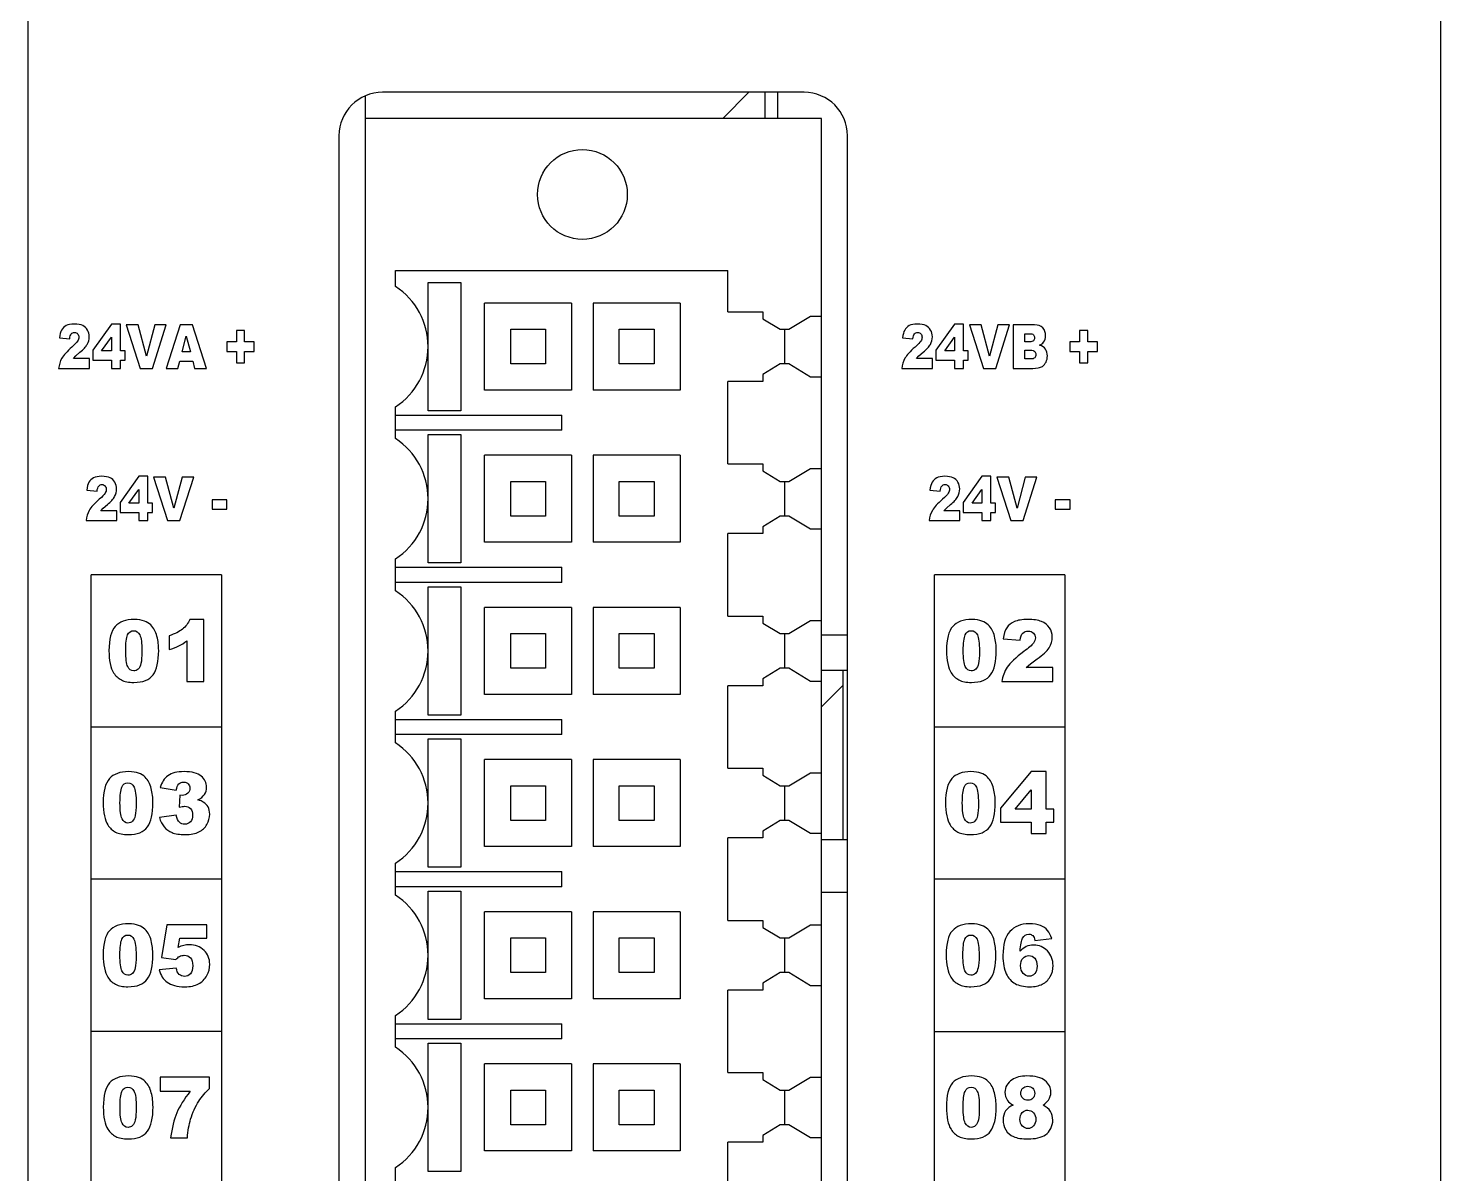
# Model space of a CAD drawing. Header units: millimetres. Extents: x 40 to 416, y -270 to 20.
# Drawn here: x 168.75 to 201.25, y -208.53 to -182.18 of the extents above; entities that cross this region are included whole.
import ezdxf

# ---------------------------------------------------------------- set-up
doc = ezdxf.new("R2010")
doc.units = ezdxf.units.MM
doc.layers.add('02___PRT_ALL_AXES', color=7, linetype='Continuous')
doc.layers.add('03___PRT_ALL_CURVES', color=7, linetype='Continuous')

# ---------------------------------------------------------------- blocks, each defined once
blk = doc.blocks.new('MOD_DIO732')
at = {"color": 7, "linetype": 'Continuous'}
for p, q in [((-0.25, 6), (-0.25, 124)), ((32.25, 6), (32.25, 124)), ((7.5, 86.255), (7.5, 15.245)), ((16.7, 86.35), (16.7, 85.75)), ((17, 85.75), (17, 86.35)), ((18, 85.75), (7.5, 85.75)), ((18, 15.75), (18, 85.75)), ((8.2, 81.883), (8.2, 82.25)), ((8.2, 82.25), (15.85, 82.25)), ((15.85, 81.3), (15.85, 82.25)), ((8.95, 80.504), (8.95, 81.975)), ((8.95, 81.975), (9.702, 81.975)), ((9.702, 81.975), (9.702, 79.025)), ((10.25, 79.5), (10.25, 81.5)), ((12.25, 81.5), (10.25, 81.5)), ((12.25, 81.5), (12.25, 79.5)), ((12.75, 81.5), (12.75, 79.5)), ((14.75, 81.5), (12.75, 81.5)), ((14.75, 81.5), (14.75, 79.5)), ((15.85, 81.3), (16.65, 81.3)), ((16.65, 81.3), (16.65, 81.142)), ((16.65, 81.142), (17.053, 80.9)), ((17.25, 80.9), (17.75, 81.2)), ((17.75, 81.2), (18, 81.2)), ((10.85, 80.1), (10.85, 80.9)), ((10.85, 80.9), (11.65, 80.9)), ((11.65, 80.9), (11.65, 80.1)), ((13.35, 80.1), (13.35, 80.9)), ((13.35, 80.9), (14.15, 80.9)), ((14.15, 80.9), (14.15, 80.1)), ((17.053, 80.9), (17.25, 80.9)), ((17.15, 80.9), (17.15, 80.1)), ((8.95, 79.025), (8.95, 80.496)), ((11.65, 80.1), (10.85, 80.1)), ((14.15, 80.1), (13.35, 80.1)), ((17.053, 80.1), (16.65, 79.858)), ((17.25, 80.1), (17.053, 80.1)), ((17.75, 79.8), (17.25, 80.1)), ((15.85, 77.8), (15.85, 79.7)), ((16.65, 79.7), (15.85, 79.7)), ((16.65, 79.858), (16.65, 79.7)), ((18, 79.8), (17.75, 79.8)), ((12.25, 79.5), (10.25, 79.5)), ((14.75, 79.5), (12.75, 79.5)), ((8.2, 78.383), (8.2, 79.117)), ((9.702, 79.025), (8.95, 79.025)), ((8.2, 78.925), (12.025, 78.925)), ((12.025, 78.575), (12.025, 78.925)), ((12.025, 78.575), (8.2, 78.575)), ((8.95, 77.004), (8.95, 78.475)), ((8.95, 78.475), (9.702, 78.475)), ((9.702, 78.475), (9.702, 75.525)), ((10.25, 76), (10.25, 78)), ((12.25, 78), (10.25, 78)), ((12.25, 78), (12.25, 76)), ((12.75, 78), (12.75, 76)), ((14.75, 78), (12.75, 78)), ((14.75, 78), (14.75, 76)), ((15.85, 77.8), (16.65, 77.8)), ((16.65, 77.8), (16.65, 77.642)), ((17.25, 77.4), (17.75, 77.7)), ((17.75, 77.7), (18, 77.7)), ((10.85, 76.6), (10.85, 77.4)), ((10.85, 77.4), (11.65, 77.4)), ((11.65, 77.4), (11.65, 76.6)), ((13.35, 76.6), (13.35, 77.4)), ((13.35, 77.4), (14.15, 77.4)), ((14.15, 77.4), (14.15, 76.6)), ((16.65, 77.642), (17.053, 77.4)), ((17.053, 77.4), (17.25, 77.4)), ((17.15, 77.4), (17.15, 76.6)), ((8.95, 75.525), (8.95, 76.996)), ((11.65, 76.6), (10.85, 76.6)), ((14.15, 76.6), (13.35, 76.6)), ((17.053, 76.6), (16.65, 76.358)), ((17.25, 76.6), (17.053, 76.6)), ((17.75, 76.3), (17.25, 76.6)), ((15.85, 74.3), (15.85, 76.2)), ((16.65, 76.2), (15.85, 76.2)), ((16.65, 76.358), (16.65, 76.2)), ((18, 76.3), (17.75, 76.3)), ((12.25, 76), (10.25, 76)), ((14.75, 76), (12.75, 76)), ((8.2, 74.883), (8.2, 75.617)), ((8.2, 75.425), (12.025, 75.425)), ((9.702, 75.525), (8.95, 75.525)), ((12.025, 75.075), (12.025, 75.425)), ((12.025, 75.075), (8.2, 75.075)), ((8.95, 73.504), (8.95, 74.975)), ((8.95, 74.975), (9.702, 74.975)), ((9.702, 74.975), (9.702, 72.025)), ((10.25, 72.5), (10.25, 74.5)), ((12.25, 74.5), (10.25, 74.5)), ((12.25, 74.5), (12.25, 72.5)), ((12.75, 74.5), (12.75, 72.5)), ((14.75, 74.5), (12.75, 74.5)), ((14.75, 74.5), (14.75, 72.5)), ((15.85, 74.3), (16.65, 74.3)), ((16.65, 74.3), (16.65, 74.142)), ((16.65, 74.142), (17.053, 73.9)), ((17.25, 73.9), (17.75, 74.2)), ((17.75, 74.2), (18, 74.2)), ((10.85, 73.1), (10.85, 73.9)), ((10.85, 73.9), (11.65, 73.9)), ((11.65, 73.9), (11.65, 73.1)), ((13.35, 73.1), (13.35, 73.9)), ((13.35, 73.9), (14.15, 73.9)), ((14.15, 73.9), (14.15, 73.1)), ((17.053, 73.9), (17.25, 73.9)), ((17.15, 73.9), (17.15, 73.1)), ((18.6, 73.86), (18, 73.86)), ((8.95, 72.025), (8.95, 73.496)), ((11.65, 73.1), (10.85, 73.1)), ((14.15, 73.1), (13.35, 73.1)), ((17.053, 73.1), (16.65, 72.858)), ((16.65, 72.858), (16.65, 72.7)), ((17.25, 73.1), (17.053, 73.1)), ((17.75, 72.8), (17.25, 73.1)), ((18, 73.06), (18.6, 73.06)), ((18.5, 69.16), (18.5, 73.06)), ((12.25, 72.5), (10.25, 72.5)), ((14.75, 72.5), (12.75, 72.5)), ((15.85, 70.8), (15.85, 72.7)), ((16.65, 72.7), (15.85, 72.7)), ((18, 72.8), (17.75, 72.8)), ((8.2, 71.383), (8.2, 72.117)), ((8.2, 71.925), (12.025, 71.925)), ((9.702, 72.025), (8.95, 72.025)), ((12.025, 71.575), (12.025, 71.925)), ((12.025, 71.575), (8.2, 71.575)), ((8.95, 70.004), (8.95, 71.475)), ((8.95, 71.475), (9.702, 71.475)), ((9.702, 71.475), (9.702, 68.525)), ((10.25, 69), (10.25, 71)), ((12.25, 71), (10.25, 71)), ((12.25, 71), (12.25, 69)), ((12.75, 71), (12.75, 69)), ((14.75, 71), (12.75, 71)), ((14.75, 71), (14.75, 69)), ((15.85, 70.8), (16.65, 70.8)), ((16.65, 70.8), (16.65, 70.642)), ((16.65, 70.642), (17.053, 70.4)), ((17.25, 70.4), (17.75, 70.7)), ((17.75, 70.7), (18, 70.7)), ((10.85, 69.6), (10.85, 70.4)), ((10.85, 70.4), (11.65, 70.4)), ((11.65, 70.4), (11.65, 69.6)), ((13.35, 69.6), (13.35, 70.4)), ((13.35, 70.4), (14.15, 70.4)), ((14.15, 70.4), (14.15, 69.6)), ((17.053, 70.4), (17.25, 70.4)), ((17.15, 70.4), (17.15, 69.6)), ((8.95, 68.525), (8.95, 69.996)), ((11.65, 69.6), (10.85, 69.6)), ((14.15, 69.6), (13.35, 69.6)), ((17.053, 69.6), (16.65, 69.358)), ((17.25, 69.6), (17.053, 69.6)), ((17.75, 69.3), (17.25, 69.6)), ((16.65, 69.358), (16.65, 69.2)), ((18, 69.3), (17.75, 69.3)), ((12.25, 69), (10.25, 69)), ((14.75, 69), (12.75, 69)), ((15.85, 67.3), (15.85, 69.2)), ((16.65, 69.2), (15.85, 69.2)), ((18, 69.16), (18.6, 69.16)), ((8.2, 67.883), (8.2, 68.617)), ((8.2, 68.425), (12.025, 68.425)), ((9.702, 68.525), (8.95, 68.525)), ((12.025, 68.075), (12.025, 68.425)), ((12.025, 68.075), (8.2, 68.075)), ((8.95, 66.504), (8.95, 67.975)), ((8.95, 67.975), (9.702, 67.975)), ((9.702, 67.975), (9.702, 65.025)), ((18, 67.95), (18.6, 67.95)), ((10.25, 65.5), (10.25, 67.5)), ((12.25, 67.5), (10.25, 67.5)), ((12.25, 67.5), (12.25, 65.5)), ((12.75, 67.5), (12.75, 65.5)), ((14.75, 67.5), (12.75, 67.5)), ((14.75, 67.5), (14.75, 65.5)), ((15.85, 67.3), (16.65, 67.3)), ((16.65, 67.3), (16.65, 67.142)), ((16.65, 67.142), (17.053, 66.9)), ((17.25, 66.9), (17.75, 67.2)), ((17.75, 67.2), (18, 67.2)), ((10.85, 66.1), (10.85, 66.9)), ((10.85, 66.9), (11.65, 66.9)), ((11.65, 66.9), (11.65, 66.1)), ((13.35, 66.1), (13.35, 66.9)), ((13.35, 66.9), (14.15, 66.9)), ((14.15, 66.9), (14.15, 66.1)), ((17.053, 66.9), (17.25, 66.9)), ((17.15, 66.9), (17.15, 66.1)), ((8.95, 65.025), (8.95, 66.496)), ((11.65, 66.1), (10.85, 66.1)), ((14.15, 66.1), (13.35, 66.1)), ((17.053, 66.1), (16.65, 65.858)), ((17.25, 66.1), (17.053, 66.1)), ((17.75, 65.8), (17.25, 66.1)), ((15.85, 63.8), (15.85, 65.7)), ((16.65, 65.7), (15.85, 65.7)), ((16.65, 65.858), (16.65, 65.7)), ((18, 65.8), (17.75, 65.8)), ((12.25, 65.5), (10.25, 65.5)), ((14.75, 65.5), (12.75, 65.5)), ((8.2, 64.383), (8.2, 65.117)), ((9.702, 65.025), (8.95, 65.025)), ((8.2, 64.925), (12.025, 64.925)), ((12.025, 64.575), (12.025, 64.925)), ((12.025, 64.575), (8.2, 64.575)), ((8.95, 63.004), (8.95, 64.475)), ((8.95, 64.475), (9.702, 64.475)), ((9.702, 64.475), (9.702, 61.525)), ((10.25, 62), (10.25, 64)), ((12.25, 64), (10.25, 64)), ((12.25, 64), (12.25, 62)), ((12.75, 64), (12.75, 62)), ((14.75, 64), (12.75, 64)), ((14.75, 64), (14.75, 62)), ((15.85, 63.8), (16.65, 63.8)), ((16.65, 63.8), (16.65, 63.642)), ((17.25, 63.4), (17.75, 63.7)), ((17.75, 63.7), (18, 63.7)), ((10.85, 62.6), (10.85, 63.4)), ((10.85, 63.4), (11.65, 63.4)), ((11.65, 63.4), (11.65, 62.6)), ((13.35, 62.6), (13.35, 63.4)), ((13.35, 63.4), (14.15, 63.4)), ((14.15, 63.4), (14.15, 62.6)), ((16.65, 63.642), (17.053, 63.4)), ((17.053, 63.4), (17.25, 63.4)), ((17.15, 63.4), (17.15, 62.6)), ((8.95, 61.525), (8.95, 62.996)), ((11.65, 62.6), (10.85, 62.6)), ((14.15, 62.6), (13.35, 62.6)), ((17.053, 62.6), (16.65, 62.358)), ((17.25, 62.6), (17.053, 62.6)), ((17.75, 62.3), (17.25, 62.6)), ((15.85, 60.3), (15.85, 62.2)), ((16.65, 62.2), (15.85, 62.2)), ((16.65, 62.358), (16.65, 62.2)), ((18, 62.3), (17.75, 62.3)), ((12.25, 62), (10.25, 62)), ((14.75, 62), (12.75, 62)), ((8.2, 60.883), (8.2, 61.617)), ((9.702, 61.525), (8.95, 61.525))]:
    blk.add_line(p, q, dxfattribs=at)
at = {"color": 2, "linetype": 'Continuous'}
for p, q in [((15.729, 85.75), (16.329, 86.35)), ((18, 72.216), (18.5, 72.716))]:
    blk.add_line(p, q, dxfattribs=at)
at = {"color": 7, "linetype": 'Continuous'}
blk.add_circle((12.5, 84), 1.033, dxfattribs=at)
for centre in [(7.3, 80.5), (7.3, 77), (7.3, 73.5), (7.3, 70), (7.3, 66.5), (7.3, 63)]:
    blk.add_arc(centre, 1.65, 303.0557, 56.9443, dxfattribs=at)
at = {"layer": '02___PRT_ALL_AXES', "color": 7, "linetype": 'Continuous'}
for p, q in [((17.6, 86.35), (7.9, 86.35)), ((6.9, 85.35), (6.9, 16.15)), ((18.6, 16.15), (18.6, 85.35))]:
    blk.add_line(p, q, dxfattribs=at)
for centre, start, end in [((7.9, 85.35), 90, 180), ((17.6, 85.35), 0, 90)]:
    blk.add_arc(centre, 1, start, end, dxfattribs=at)
at = {"layer": '03___PRT_ALL_CURVES', "color": 4, "linetype": 'Continuous'}
for p, q in [((1.664, 81.017), (1.234, 80.415)), ((1.87, 81.017), (1.664, 81.017)), ((1.87, 80.402), (1.87, 81.017)), ((2.005, 81), (2.326, 80)), ((2.279, 81), (2.005, 81)), ((2.471, 80.28), (2.279, 81)), ((2.66, 81), (2.471, 80.28)), ((2.61, 80), (2.926, 81)), ((2.926, 81), (2.66, 81)), ((3.246, 81), (2.927, 80)), ((3.533, 81), (3.246, 81)), ((3.852, 80), (3.533, 81)), ((21.064, 81.017), (20.634, 80.415)), ((21.27, 81.017), (21.064, 81.017)), ((21.27, 80.402), (21.27, 81.017)), ((21.405, 81), (21.726, 80)), ((21.679, 81), (21.405, 81)), ((21.871, 80.28), (21.679, 81)), ((22.06, 81), (21.871, 80.28)), ((22.01, 80), (22.326, 81)), ((22.326, 81), (22.06, 81)), ((22.413, 81), (22.413, 80)), ((22.904, 81), (22.413, 81)), ((0.466, 80.698), (0.703, 80.675)), ((1.436, 80.402), (1.664, 80.717)), ((1.664, 80.717), (1.664, 80.402)), ((3.293, 80.381), (3.386, 80.741)), ((3.386, 80.741), (3.48, 80.381)), ((4.319, 80.609), (4.319, 80.389)), ((4.541, 80.609), (4.319, 80.609)), ((4.541, 80.872), (4.541, 80.609)), ((4.728, 80.872), (4.541, 80.872)), ((4.728, 80.609), (4.728, 80.872)), ((4.951, 80.609), (4.728, 80.609)), ((4.951, 80.389), (4.951, 80.609)), ((19.866, 80.698), (20.103, 80.675)), ((20.836, 80.402), (21.064, 80.717)), ((21.064, 80.717), (21.064, 80.402)), ((22.678, 80.608), (22.678, 80.797)), ((22.678, 80.797), (22.794, 80.797)), ((22.792, 80.608), (22.678, 80.608)), ((23.719, 80.609), (23.719, 80.389)), ((23.941, 80.609), (23.719, 80.609)), ((23.941, 80.872), (23.941, 80.609)), ((24.128, 80.872), (23.941, 80.872)), ((24.128, 80.609), (24.128, 80.872)), ((24.351, 80.609), (24.128, 80.609)), ((24.351, 80.389), (24.351, 80.609)), ((0.789, 80.226), (0.845, 80.287)), ((0.845, 80.287), (0.94, 80.369)), ((1.234, 80.415), (1.234, 80.187)), ((1.664, 80.402), (1.436, 80.402)), ((1.977, 80.402), (1.87, 80.402)), ((1.977, 80.187), (1.977, 80.402)), ((3.48, 80.381), (3.293, 80.381)), ((4.319, 80.389), (4.541, 80.389)), ((4.541, 80.389), (4.541, 80.128)), ((4.728, 80.128), (4.728, 80.389)), ((4.728, 80.389), (4.951, 80.389)), ((20.189, 80.226), (20.245, 80.287)), ((20.245, 80.287), (20.34, 80.369)), ((20.634, 80.415), (20.634, 80.187)), ((21.064, 80.402), (20.836, 80.402)), ((21.377, 80.402), (21.27, 80.402)), ((21.377, 80.187), (21.377, 80.402)), ((22.678, 80.215), (22.678, 80.417)), ((22.678, 80.417), (22.811, 80.417)), ((23.719, 80.389), (23.941, 80.389)), ((23.941, 80.389), (23.941, 80.128)), ((24.128, 80.128), (24.128, 80.389)), ((24.128, 80.389), (24.351, 80.389)), ((0.449, 80), (1.157, 80)), ((1.157, 80.226), (0.789, 80.226)), ((1.157, 80), (1.157, 80.226)), ((1.234, 80.187), (1.664, 80.187)), ((1.664, 80.187), (1.664, 80)), ((1.664, 80), (1.87, 80)), ((1.87, 80), (1.87, 80.187)), ((1.87, 80.187), (1.977, 80.187)), ((2.326, 80), (2.61, 80)), ((2.927, 80), (3.195, 80)), ((3.195, 80), (3.236, 80.165)), ((3.236, 80.165), (3.535, 80.165)), ((3.535, 80.165), (3.577, 80)), ((3.577, 80), (3.852, 80)), ((4.541, 80.128), (4.728, 80.128)), ((19.849, 80), (20.557, 80)), ((20.557, 80.226), (20.189, 80.226)), ((20.557, 80), (20.557, 80.226)), ((20.634, 80.187), (21.064, 80.187)), ((21.064, 80.187), (21.064, 80)), ((21.064, 80), (21.27, 80)), ((21.27, 80), (21.27, 80.187)), ((21.27, 80.187), (21.377, 80.187)), ((21.726, 80), (22.01, 80)), ((22.413, 80), (22.866, 80)), ((22.812, 80.215), (22.678, 80.215)), ((22.866, 80), (22.984, 80.013)), ((23.941, 80.128), (24.128, 80.128)), ((2.294, 77.517), (1.864, 76.915)), ((2.5, 77.517), (2.294, 77.517)), ((2.5, 76.902), (2.5, 77.517)), ((2.635, 77.5), (2.956, 76.5)), ((2.91, 77.5), (2.635, 77.5)), ((3.101, 76.78), (2.91, 77.5)), ((3.29, 77.5), (3.101, 76.78)), ((3.241, 76.5), (3.557, 77.5)), ((3.557, 77.5), (3.29, 77.5)), ((21.694, 77.517), (21.264, 76.915)), ((21.9, 77.517), (21.694, 77.517)), ((21.9, 76.902), (21.9, 77.517)), ((22.035, 77.5), (22.356, 76.5)), ((22.31, 77.5), (22.035, 77.5)), ((22.501, 76.78), (22.31, 77.5)), ((22.69, 77.5), (22.501, 76.78)), ((22.641, 76.5), (22.957, 77.5)), ((22.957, 77.5), (22.69, 77.5)), ((1.097, 77.198), (1.333, 77.175)), ((2.067, 76.902), (2.294, 77.217)), ((2.294, 77.217), (2.294, 76.902)), ((20.497, 77.198), (20.733, 77.175)), ((21.467, 76.902), (21.694, 77.217)), ((21.694, 77.217), (21.694, 76.902)), ((1.419, 76.726), (1.475, 76.787)), ((1.788, 76.726), (1.419, 76.726)), ((1.475, 76.787), (1.571, 76.869)), ((1.788, 76.5), (1.788, 76.726)), ((1.864, 76.915), (1.864, 76.687)), ((2.294, 76.902), (2.067, 76.902)), ((2.607, 76.902), (2.5, 76.902)), ((2.607, 76.687), (2.607, 76.902)), ((3.978, 76.972), (3.978, 76.757)), ((4.321, 76.972), (3.978, 76.972)), ((3.978, 76.757), (4.321, 76.757)), ((4.321, 76.757), (4.321, 76.972)), ((20.819, 76.726), (20.875, 76.787)), ((21.188, 76.726), (20.819, 76.726)), ((20.875, 76.787), (20.971, 76.869)), ((21.188, 76.5), (21.188, 76.726)), ((21.264, 76.915), (21.264, 76.687)), ((21.694, 76.902), (21.467, 76.902)), ((22.007, 76.902), (21.9, 76.902)), ((22.007, 76.687), (22.007, 76.902)), ((23.378, 76.972), (23.378, 76.757)), ((23.721, 76.972), (23.378, 76.972)), ((23.378, 76.757), (23.721, 76.757)), ((23.721, 76.757), (23.721, 76.972)), ((1.079, 76.5), (1.788, 76.5)), ((1.864, 76.687), (2.294, 76.687)), ((2.294, 76.687), (2.294, 76.5)), ((2.294, 76.5), (2.5, 76.5)), ((2.5, 76.5), (2.5, 76.687)), ((2.5, 76.687), (2.607, 76.687)), ((2.956, 76.5), (3.241, 76.5)), ((20.479, 76.5), (21.188, 76.5)), ((21.264, 76.687), (21.694, 76.687)), ((21.694, 76.687), (21.694, 76.5)), ((21.694, 76.5), (21.9, 76.5)), ((21.9, 76.5), (21.9, 76.687)), ((21.9, 76.687), (22.007, 76.687)), ((22.356, 76.5), (22.641, 76.5)), ((1.2, 19.25), (1.2, 75.25)), ((4.2, 75.25), (1.2, 75.25)), ((4.2, 75.25), (4.2, 19.25)), ((20.6, 19.25), (20.6, 75.25)), ((23.6, 75.25), (20.6, 75.25)), ((23.6, 75.25), (23.6, 19.25)), ((3.793, 74.224), (3.471, 74.224)), ((3.793, 72.8), (3.793, 74.224)), ((2.991, 73.849), (2.991, 73.53)), ((22.183, 73.777), (22.573, 73.745)), ((3.4, 73.733), (3.4, 72.8)), ((22.714, 73.117), (22.807, 73.202)), ((22.807, 73.202), (22.964, 73.316)), ((23.321, 73.117), (22.714, 73.117)), ((23.321, 72.8), (23.321, 73.117)), ((3.4, 72.8), (3.793, 72.8)), ((22.154, 72.8), (23.321, 72.8)), ((4.2, 71.75), (1.2, 71.75)), ((23.6, 71.75), (20.6, 71.75)), ((22.829, 70.724), (22.121, 69.882)), ((23.168, 70.724), (22.829, 70.724)), ((23.168, 69.863), (23.168, 70.724)), ((2.789, 70.361), (3.157, 70.295)), ((22.454, 69.863), (22.829, 70.304)), ((22.829, 70.304), (22.829, 69.863)), ((3.241, 70.182), (3.221, 69.905)), ((3.292, 70.178), (3.241, 70.182)), ((22.121, 69.882), (22.121, 69.562)), ((3.157, 69.721), (2.768, 69.67)), ((22.121, 69.562), (22.829, 69.562)), ((22.829, 69.863), (22.454, 69.863)), ((22.829, 69.562), (22.829, 69.3)), ((23.344, 69.863), (23.168, 69.863)), ((23.168, 69.562), (23.344, 69.562)), ((23.168, 69.3), (23.168, 69.562)), ((23.344, 69.562), (23.344, 69.863)), ((22.829, 69.3), (23.168, 69.3)), ((4.2, 68.25), (1.2, 68.25)), ((23.6, 68.25), (20.6, 68.25)), ((2.936, 67.2), (2.813, 66.447)), ((3.859, 67.2), (2.936, 67.2)), ((3.859, 66.89), (3.859, 67.2)), ((3.2, 66.68), (3.234, 66.89)), ((3.234, 66.89), (3.859, 66.89)), ((22.914, 66.837), (23.3, 66.885)), ((2.813, 66.447), (3.144, 66.4)), ((3.156, 66.206), (2.762, 66.163)), ((4.2, 64.75), (1.2, 64.75)), ((20.6, 64.75), (23.6, 64.75)), ((2.788, 63.7), (2.788, 63.371)), ((3.923, 63.7), (2.788, 63.7)), ((3.923, 63.437), (3.923, 63.7)), ((2.788, 63.371), (3.479, 63.371)), ((3.024, 62.3), (3.411, 62.3))]:
    blk.add_line(p, q, dxfattribs=at)
blk.add_arc((22.76, 63.347), 1.071, 270.0061, 282.0044, dxfattribs=at)
for points in [[(0.622, 80.982), (0.576, 80.958), (0.542, 80.924), (0.517, 80.881)], [(0.809, 81.017), (0.729, 81.017), (0.667, 81.005), (0.622, 80.982)], [(1.003, 80.983), (0.956, 81.005), (0.892, 81.017), (0.809, 81.017)], [(1.112, 80.881), (1.085, 80.927), (1.049, 80.961), (1.003, 80.983)], [(20.022, 80.982), (19.976, 80.958), (19.942, 80.924), (19.917, 80.881)], [(20.209, 81.017), (20.129, 81.017), (20.067, 81.005), (20.022, 80.982)], [(20.403, 80.983), (20.356, 81.005), (20.292, 81.017), (20.209, 81.017)], [(20.512, 80.881), (20.485, 80.927), (20.449, 80.961), (20.403, 80.983)], [(23.093, 80.928), (23.049, 80.976), (22.986, 81), (22.904, 81)], [(23.159, 80.751), (23.159, 80.821), (23.137, 80.881), (23.093, 80.928)], [(0.517, 80.881), (0.492, 80.837), (0.476, 80.776), (0.466, 80.698)], [(0.703, 80.675), (0.709, 80.731), (0.722, 80.771), (0.741, 80.793)], [(0.741, 80.793), (0.76, 80.815), (0.785, 80.827), (0.815, 80.827)], [(0.887, 80.627), (0.868, 80.595), (0.823, 80.549), (0.754, 80.489)], [(0.815, 80.827), (0.844, 80.827), (0.868, 80.816), (0.887, 80.794)], [(0.887, 80.794), (0.906, 80.772), (0.916, 80.746), (0.916, 80.716)], [(0.916, 80.716), (0.916, 80.688), (0.906, 80.658), (0.887, 80.627)], [(1.106, 80.551), (1.136, 80.606), (1.152, 80.664), (1.152, 80.726)], [(1.152, 80.726), (1.152, 80.783), (1.138, 80.834), (1.112, 80.881)], [(19.917, 80.881), (19.892, 80.837), (19.876, 80.776), (19.866, 80.698)], [(20.103, 80.675), (20.109, 80.731), (20.122, 80.771), (20.141, 80.793)], [(20.141, 80.793), (20.16, 80.815), (20.185, 80.827), (20.215, 80.827)], [(20.287, 80.627), (20.268, 80.595), (20.223, 80.549), (20.154, 80.489)], [(20.215, 80.827), (20.244, 80.827), (20.268, 80.816), (20.287, 80.794)], [(20.287, 80.794), (20.306, 80.772), (20.316, 80.746), (20.316, 80.716)], [(20.316, 80.716), (20.316, 80.688), (20.306, 80.658), (20.287, 80.627)], [(20.506, 80.551), (20.536, 80.606), (20.552, 80.664), (20.552, 80.726)], [(20.552, 80.726), (20.552, 80.783), (20.538, 80.834), (20.512, 80.881)], [(22.877, 80.632), (22.861, 80.616), (22.833, 80.608), (22.792, 80.608)], [(22.794, 80.797), (22.833, 80.797), (22.861, 80.789), (22.877, 80.773)], [(22.877, 80.773), (22.893, 80.756), (22.902, 80.733), (22.902, 80.705)], [(22.902, 80.705), (22.902, 80.673), (22.893, 80.649), (22.877, 80.632)], [(23.112, 80.599), (23.143, 80.641), (23.159, 80.692), (23.159, 80.751)], [(0.754, 80.489), (0.641, 80.39), (0.564, 80.304), (0.523, 80.232)], [(0.94, 80.369), (1.021, 80.435), (1.076, 80.495), (1.106, 80.551)], [(20.154, 80.489), (20.041, 80.39), (19.964, 80.304), (19.923, 80.232)], [(20.34, 80.369), (20.421, 80.435), (20.476, 80.495), (20.506, 80.551)], [(22.811, 80.417), (22.857, 80.417), (22.889, 80.408), (22.907, 80.39)], [(22.907, 80.39), (22.926, 80.372), (22.935, 80.349), (22.935, 80.319)], [(22.935, 80.319), (22.935, 80.287), (22.926, 80.262), (22.907, 80.243)], [(23.02, 80.532), (23.06, 80.548), (23.091, 80.57), (23.112, 80.599)], [(23.155, 80.443), (23.126, 80.485), (23.081, 80.514), (23.02, 80.532)], [(23.198, 80.284), (23.198, 80.348), (23.184, 80.4), (23.155, 80.443)], [(23.168, 80.145), (23.188, 80.186), (23.198, 80.233), (23.198, 80.284)], [(0.523, 80.232), (0.481, 80.16), (0.457, 80.082), (0.449, 80)], [(19.923, 80.232), (19.881, 80.16), (19.857, 80.082), (19.849, 80)], [(22.907, 80.243), (22.889, 80.224), (22.857, 80.215), (22.812, 80.215)], [(22.984, 80.013), (23.028, 80.02), (23.062, 80.031), (23.084, 80.046)], [(23.084, 80.046), (23.119, 80.07), (23.147, 80.103), (23.168, 80.145)], [(1.147, 77.381), (1.123, 77.337), (1.106, 77.276), (1.097, 77.198)], [(1.252, 77.482), (1.207, 77.458), (1.172, 77.424), (1.147, 77.381)], [(1.439, 77.517), (1.359, 77.517), (1.297, 77.505), (1.252, 77.482)], [(1.633, 77.483), (1.586, 77.505), (1.522, 77.517), (1.439, 77.517)], [(1.742, 77.381), (1.715, 77.427), (1.679, 77.461), (1.633, 77.483)], [(1.782, 77.226), (1.782, 77.283), (1.769, 77.334), (1.742, 77.381)], [(20.547, 77.381), (20.523, 77.337), (20.506, 77.276), (20.497, 77.198)], [(20.652, 77.482), (20.607, 77.458), (20.572, 77.424), (20.547, 77.381)], [(20.839, 77.517), (20.759, 77.517), (20.697, 77.505), (20.652, 77.482)], [(21.033, 77.483), (20.986, 77.505), (20.922, 77.517), (20.839, 77.517)], [(21.142, 77.381), (21.115, 77.427), (21.079, 77.461), (21.033, 77.483)], [(21.182, 77.226), (21.182, 77.283), (21.169, 77.334), (21.142, 77.381)], [(1.333, 77.175), (1.339, 77.231), (1.352, 77.271), (1.372, 77.293)], [(1.372, 77.293), (1.391, 77.315), (1.415, 77.327), (1.446, 77.327)], [(1.517, 77.127), (1.498, 77.095), (1.454, 77.049), (1.385, 76.989)], [(1.446, 77.327), (1.475, 77.327), (1.498, 77.316), (1.517, 77.294)], [(1.517, 77.294), (1.537, 77.272), (1.546, 77.246), (1.546, 77.216)], [(1.546, 77.216), (1.546, 77.188), (1.537, 77.158), (1.517, 77.127)], [(1.571, 76.869), (1.651, 76.935), (1.706, 76.995), (1.736, 77.051)], [(1.736, 77.051), (1.766, 77.106), (1.782, 77.164), (1.782, 77.226)], [(20.733, 77.175), (20.739, 77.231), (20.752, 77.271), (20.772, 77.293)], [(20.772, 77.293), (20.791, 77.315), (20.815, 77.327), (20.846, 77.327)], [(20.917, 77.127), (20.898, 77.095), (20.854, 77.049), (20.785, 76.989)], [(20.846, 77.327), (20.875, 77.327), (20.898, 77.316), (20.917, 77.294)], [(20.917, 77.294), (20.937, 77.272), (20.946, 77.246), (20.946, 77.216)], [(20.946, 77.216), (20.946, 77.188), (20.937, 77.158), (20.917, 77.127)], [(20.971, 76.869), (21.051, 76.935), (21.106, 76.995), (21.136, 77.051)], [(21.136, 77.051), (21.166, 77.106), (21.182, 77.164), (21.182, 77.226)], [(1.153, 76.732), (1.112, 76.66), (1.087, 76.582), (1.079, 76.5)], [(1.385, 76.989), (1.271, 76.89), (1.194, 76.804), (1.153, 76.732)], [(20.553, 76.732), (20.512, 76.66), (20.487, 76.582), (20.479, 76.5)], [(20.785, 76.989), (20.671, 76.89), (20.594, 76.804), (20.553, 76.732)], [(2.189, 74.224), (1.992, 74.224), (1.846, 74.17), (1.751, 74.064)], [(2.421, 74.188), (2.36, 74.211), (2.282, 74.224), (2.189, 74.224)], [(2.569, 74.098), (2.53, 74.135), (2.481, 74.166), (2.421, 74.188)], [(3.471, 74.224), (3.429, 74.136), (3.372, 74.062), (3.299, 74.002)], [(21.46, 74.224), (21.263, 74.224), (21.117, 74.17), (21.022, 74.064)], [(21.692, 74.188), (21.631, 74.211), (21.554, 74.224), (21.46, 74.224)], [(21.84, 74.098), (21.802, 74.135), (21.752, 74.166), (21.692, 74.188)], [(22.439, 74.174), (22.365, 74.142), (22.307, 74.094), (22.267, 74.033)], [(22.747, 74.224), (22.616, 74.224), (22.514, 74.207), (22.439, 74.174)], [(23.066, 74.177), (22.99, 74.208), (22.884, 74.224), (22.747, 74.224)], [(23.246, 74.033), (23.202, 74.098), (23.143, 74.146), (23.066, 74.177)], [(1.751, 74.064), (1.655, 73.957), (1.607, 73.771), (1.607, 73.506)], [(1.993, 73.505), (1.993, 73.68), (2.007, 73.802), (2.036, 73.867)], [(2.036, 73.867), (2.064, 73.932), (2.11, 73.965), (2.175, 73.965)], [(2.175, 73.965), (2.238, 73.965), (2.285, 73.933), (2.317, 73.869)], [(2.317, 73.869), (2.348, 73.805), (2.364, 73.68), (2.364, 73.494)], [(2.658, 73.98), (2.636, 74.021), (2.607, 74.061), (2.569, 74.098)], [(2.712, 73.837), (2.699, 73.892), (2.68, 73.939), (2.658, 73.98)], [(2.751, 73.511), (2.751, 73.623), (2.738, 73.732), (2.712, 73.837)], [(3.299, 74.002), (3.226, 73.942), (3.123, 73.891), (2.991, 73.849)], [(21.022, 74.064), (20.926, 73.957), (20.879, 73.771), (20.879, 73.506)], [(21.264, 73.505), (21.264, 73.68), (21.279, 73.802), (21.307, 73.867)], [(21.307, 73.867), (21.336, 73.932), (21.382, 73.965), (21.447, 73.965)], [(21.447, 73.965), (21.51, 73.965), (21.557, 73.933), (21.588, 73.869)], [(21.588, 73.869), (21.62, 73.805), (21.636, 73.68), (21.636, 73.494)], [(21.93, 73.98), (21.908, 74.021), (21.878, 74.061), (21.84, 74.098)], [(21.983, 73.837), (21.97, 73.892), (21.952, 73.939), (21.93, 73.98)], [(22.023, 73.511), (22.023, 73.623), (22.009, 73.732), (21.983, 73.837)], [(22.267, 74.033), (22.226, 73.972), (22.198, 73.886), (22.183, 73.777)], [(22.573, 73.745), (22.583, 73.824), (22.604, 73.879), (22.636, 73.91)], [(22.636, 73.91), (22.667, 73.941), (22.708, 73.957), (22.758, 73.957)], [(22.758, 73.957), (22.806, 73.957), (22.845, 73.942), (22.876, 73.912)], [(22.876, 73.912), (22.908, 73.881), (22.924, 73.845), (22.924, 73.803)], [(22.924, 73.803), (22.924, 73.763), (22.908, 73.722), (22.876, 73.678)], [(23.237, 73.571), (23.286, 73.649), (23.312, 73.73), (23.312, 73.816)], [(23.312, 73.816), (23.312, 73.896), (23.29, 73.968), (23.246, 74.033)], [(1.607, 73.506), (1.607, 73.397), (1.616, 73.298), (1.635, 73.209)], [(2.04, 73.139), (2.008, 73.204), (1.993, 73.326), (1.993, 73.505)], [(2.364, 73.494), (2.364, 73.367), (2.357, 73.274), (2.343, 73.214)], [(2.622, 72.953), (2.708, 73.07), (2.751, 73.256), (2.751, 73.511)], [(2.991, 73.53), (3.081, 73.556), (3.155, 73.585), (3.214, 73.615)], [(3.214, 73.615), (3.273, 73.645), (3.336, 73.684), (3.4, 73.733)], [(20.879, 73.506), (20.879, 73.397), (20.887, 73.298), (20.906, 73.209)], [(21.311, 73.139), (21.28, 73.204), (21.264, 73.326), (21.264, 73.505)], [(21.636, 73.494), (21.636, 73.367), (21.628, 73.274), (21.615, 73.214)], [(21.894, 72.953), (21.98, 73.07), (22.023, 73.256), (22.023, 73.511)], [(22.658, 73.485), (22.471, 73.346), (22.344, 73.226), (22.276, 73.125)], [(22.876, 73.678), (22.844, 73.634), (22.771, 73.569), (22.658, 73.485)], [(22.964, 73.316), (23.096, 73.408), (23.187, 73.493), (23.237, 73.571)], [(1.635, 73.209), (1.654, 73.119), (1.68, 73.049), (1.713, 72.997)], [(2.177, 73.042), (2.117, 73.042), (2.071, 73.074), (2.04, 73.139)], [(2.343, 73.214), (2.33, 73.154), (2.308, 73.11), (2.279, 73.083)], [(20.906, 73.209), (20.925, 73.119), (20.951, 73.049), (20.985, 72.997)], [(21.449, 73.042), (21.389, 73.042), (21.343, 73.074), (21.311, 73.139)], [(21.615, 73.214), (21.602, 73.154), (21.58, 73.11), (21.551, 73.083)], [(1.713, 72.997), (1.76, 72.925), (1.82, 72.87), (1.893, 72.832)], [(1.893, 72.832), (1.965, 72.795), (2.06, 72.776), (2.178, 72.776)], [(2.279, 73.083), (2.251, 73.055), (2.216, 73.042), (2.177, 73.042)], [(2.178, 72.776), (2.388, 72.776), (2.536, 72.834), (2.622, 72.953)], [(20.985, 72.997), (21.031, 72.925), (21.092, 72.87), (21.164, 72.832)], [(21.164, 72.832), (21.237, 72.795), (21.331, 72.776), (21.45, 72.776)], [(21.551, 73.083), (21.522, 73.055), (21.488, 73.042), (21.449, 73.042)], [(21.45, 72.776), (21.66, 72.776), (21.808, 72.834), (21.894, 72.953)], [(22.276, 73.125), (22.208, 73.023), (22.168, 72.915), (22.154, 72.8)], [(1.619, 70.564), (1.523, 70.457), (1.475, 70.271), (1.475, 70.006)], [(2.057, 70.724), (1.86, 70.724), (1.714, 70.67), (1.619, 70.564)], [(2.289, 70.688), (2.228, 70.711), (2.15, 70.724), (2.057, 70.724)], [(2.437, 70.598), (2.399, 70.635), (2.349, 70.666), (2.289, 70.688)], [(2.527, 70.48), (2.505, 70.521), (2.475, 70.561), (2.437, 70.598)], [(2.965, 70.63), (2.878, 70.567), (2.82, 70.477), (2.789, 70.361)], [(3.335, 70.724), (3.175, 70.724), (3.052, 70.692), (2.965, 70.63)], [(3.73, 70.621), (3.649, 70.689), (3.517, 70.724), (3.335, 70.724)], [(3.853, 70.365), (3.853, 70.468), (3.812, 70.553), (3.73, 70.621)], [(21, 70.564), (20.904, 70.457), (20.856, 70.271), (20.856, 70.006)], [(21.438, 70.724), (21.241, 70.724), (21.095, 70.67), (21, 70.564)], [(21.67, 70.688), (21.609, 70.711), (21.531, 70.724), (21.438, 70.724)], [(21.818, 70.598), (21.78, 70.635), (21.73, 70.666), (21.67, 70.688)], [(21.908, 70.48), (21.886, 70.521), (21.856, 70.561), (21.818, 70.598)], [(1.861, 70.005), (1.861, 70.18), (1.875, 70.302), (1.904, 70.367)], [(1.904, 70.367), (1.933, 70.432), (1.979, 70.465), (2.043, 70.465)], [(2.043, 70.465), (2.106, 70.465), (2.153, 70.433), (2.185, 70.369)], [(2.185, 70.369), (2.216, 70.305), (2.233, 70.18), (2.233, 69.994)], [(2.58, 70.337), (2.567, 70.392), (2.549, 70.439), (2.527, 70.48)], [(2.619, 70.011), (2.619, 70.123), (2.606, 70.232), (2.58, 70.337)], [(3.157, 70.295), (3.167, 70.364), (3.187, 70.413), (3.215, 70.44)], [(3.215, 70.44), (3.244, 70.468), (3.281, 70.482), (3.327, 70.482)], [(3.419, 70.226), (3.384, 70.194), (3.342, 70.178), (3.292, 70.178)], [(3.327, 70.482), (3.371, 70.482), (3.406, 70.469), (3.432, 70.444)], [(3.47, 70.342), (3.47, 70.297), (3.453, 70.259), (3.419, 70.226)], [(3.432, 70.444), (3.457, 70.418), (3.47, 70.384), (3.47, 70.342)], [(3.654, 70.072), (3.72, 70.108), (3.77, 70.151), (3.803, 70.201)], [(3.803, 70.201), (3.836, 70.249), (3.853, 70.304), (3.853, 70.365)], [(21.242, 70.005), (21.242, 70.18), (21.256, 70.302), (21.285, 70.367)], [(21.285, 70.367), (21.314, 70.432), (21.359, 70.465), (21.424, 70.465)], [(21.424, 70.465), (21.487, 70.465), (21.534, 70.433), (21.566, 70.369)], [(21.566, 70.369), (21.597, 70.305), (21.613, 70.18), (21.613, 69.994)], [(21.961, 70.337), (21.948, 70.392), (21.93, 70.439), (21.908, 70.48)], [(22, 70.011), (22, 70.123), (21.987, 70.232), (21.961, 70.337)], [(1.475, 70.006), (1.475, 69.897), (1.484, 69.798), (1.503, 69.709)], [(1.908, 69.639), (1.876, 69.704), (1.861, 69.826), (1.861, 70.005)], [(2.233, 69.994), (2.233, 69.867), (2.225, 69.774), (2.212, 69.714)], [(2.491, 69.453), (2.576, 69.57), (2.619, 69.756), (2.619, 70.011)], [(3.221, 69.905), (3.274, 69.92), (3.316, 69.927), (3.347, 69.927)], [(3.347, 69.927), (3.404, 69.927), (3.449, 69.909), (3.482, 69.874)], [(3.777, 70.025), (3.749, 70.042), (3.707, 70.058), (3.654, 70.072)], [(3.886, 69.911), (3.86, 69.958), (3.824, 69.996), (3.777, 70.025)], [(3.925, 69.744), (3.925, 69.809), (3.911, 69.864), (3.886, 69.911)], [(20.856, 70.006), (20.856, 69.897), (20.865, 69.798), (20.884, 69.709)], [(21.289, 69.639), (21.257, 69.704), (21.242, 69.826), (21.242, 70.005)], [(21.613, 69.994), (21.613, 69.867), (21.606, 69.774), (21.593, 69.714)], [(21.872, 69.453), (21.957, 69.57), (22, 69.756), (22, 70.011)], [(1.503, 69.709), (1.522, 69.619), (1.548, 69.549), (1.581, 69.497)], [(2.045, 69.542), (1.985, 69.542), (1.939, 69.574), (1.908, 69.639)], [(2.148, 69.583), (2.119, 69.555), (2.085, 69.542), (2.045, 69.542)], [(2.212, 69.714), (2.198, 69.654), (2.176, 69.61), (2.148, 69.583)], [(2.768, 69.67), (2.793, 69.582), (2.829, 69.509), (2.877, 69.452)], [(3.228, 69.558), (3.195, 69.588), (3.172, 69.643), (3.157, 69.721)], [(3.351, 69.513), (3.301, 69.513), (3.26, 69.527), (3.228, 69.558)], [(3.481, 69.57), (3.446, 69.532), (3.402, 69.513), (3.351, 69.513)], [(3.533, 69.723), (3.533, 69.659), (3.515, 69.608), (3.481, 69.57)], [(3.482, 69.874), (3.516, 69.838), (3.533, 69.788), (3.533, 69.723)], [(3.86, 69.509), (3.903, 69.584), (3.925, 69.662), (3.925, 69.744)], [(20.884, 69.709), (20.903, 69.619), (20.929, 69.549), (20.962, 69.497)], [(21.426, 69.542), (21.366, 69.542), (21.32, 69.574), (21.289, 69.639)], [(21.528, 69.583), (21.5, 69.555), (21.465, 69.542), (21.426, 69.542)], [(21.593, 69.714), (21.579, 69.654), (21.557, 69.61), (21.528, 69.583)], [(1.581, 69.497), (1.628, 69.425), (1.688, 69.37), (1.761, 69.332)], [(1.761, 69.332), (1.833, 69.295), (1.928, 69.276), (2.046, 69.276)], [(2.046, 69.276), (2.256, 69.276), (2.404, 69.334), (2.491, 69.453)], [(2.877, 69.452), (2.925, 69.395), (2.985, 69.351), (3.059, 69.321)], [(3.059, 69.321), (3.132, 69.291), (3.232, 69.276), (3.36, 69.276)], [(3.36, 69.276), (3.49, 69.276), (3.596, 69.297), (3.676, 69.337)], [(3.676, 69.337), (3.757, 69.376), (3.818, 69.435), (3.86, 69.509)], [(20.962, 69.497), (21.009, 69.425), (21.069, 69.37), (21.142, 69.332)], [(21.142, 69.332), (21.214, 69.295), (21.309, 69.276), (21.427, 69.276)], [(21.427, 69.276), (21.637, 69.276), (21.785, 69.334), (21.872, 69.453)], [(1.617, 67.064), (1.522, 66.957), (1.474, 66.771), (1.474, 66.506)], [(2.055, 67.224), (1.859, 67.224), (1.713, 67.17), (1.617, 67.064)], [(1.903, 66.867), (1.931, 66.932), (1.977, 66.965), (2.042, 66.965)], [(2.042, 66.965), (2.105, 66.965), (2.152, 66.933), (2.183, 66.869)], [(2.287, 67.188), (2.226, 67.211), (2.149, 67.224), (2.055, 67.224)], [(2.435, 67.098), (2.397, 67.135), (2.348, 67.166), (2.287, 67.188)], [(2.525, 66.98), (2.503, 67.021), (2.474, 67.061), (2.435, 67.098)], [(2.579, 66.837), (2.565, 66.892), (2.547, 66.939), (2.525, 66.98)], [(21.013, 67.064), (20.918, 66.957), (20.87, 66.771), (20.87, 66.506)], [(21.452, 67.224), (21.255, 67.224), (21.109, 67.17), (21.013, 67.064)], [(21.299, 66.867), (21.327, 66.932), (21.373, 66.965), (21.438, 66.965)], [(21.438, 66.965), (21.501, 66.965), (21.548, 66.933), (21.58, 66.869)], [(21.684, 67.188), (21.623, 67.211), (21.545, 67.224), (21.452, 67.224)], [(21.832, 67.098), (21.793, 67.135), (21.744, 67.166), (21.684, 67.188)], [(21.921, 66.98), (21.899, 67.021), (21.87, 67.061), (21.832, 67.098)], [(21.975, 66.837), (21.962, 66.892), (21.943, 66.939), (21.921, 66.98)], [(22.336, 67.047), (22.229, 66.93), (22.176, 66.744), (22.176, 66.492)], [(22.778, 67.224), (22.589, 67.224), (22.442, 67.165), (22.336, 67.047)], [(22.627, 66.89), (22.662, 66.953), (22.711, 66.985), (22.774, 66.985)], [(22.774, 66.985), (22.809, 66.985), (22.838, 66.974), (22.862, 66.951)], [(23.042, 67.185), (22.977, 67.211), (22.889, 67.224), (22.778, 67.224)], [(22.862, 66.951), (22.886, 66.929), (22.903, 66.891), (22.914, 66.837)], [(23.203, 67.072), (23.16, 67.122), (23.107, 67.159), (23.042, 67.185)], [(23.3, 66.885), (23.277, 66.959), (23.245, 67.022), (23.203, 67.072)], [(1.86, 66.505), (1.86, 66.68), (1.874, 66.802), (1.903, 66.867)], [(2.183, 66.869), (2.215, 66.805), (2.231, 66.68), (2.231, 66.494)], [(2.618, 66.511), (2.618, 66.623), (2.605, 66.732), (2.579, 66.837)], [(3.328, 66.725), (3.286, 66.715), (3.243, 66.7), (3.2, 66.68)], [(3.454, 66.741), (3.412, 66.741), (3.37, 66.735), (3.328, 66.725)], [(3.795, 66.613), (3.708, 66.698), (3.594, 66.741), (3.454, 66.741)], [(21.256, 66.505), (21.256, 66.68), (21.27, 66.802), (21.299, 66.867)], [(21.58, 66.869), (21.611, 66.805), (21.627, 66.68), (21.627, 66.494)], [(22.014, 66.511), (22.014, 66.623), (22.001, 66.732), (21.975, 66.837)], [(22.571, 66.595), (22.582, 66.745), (22.601, 66.844), (22.627, 66.89)], [(22.714, 66.7), (22.664, 66.677), (22.617, 66.642), (22.571, 66.595)], [(22.884, 66.734), (22.819, 66.734), (22.763, 66.723), (22.714, 66.7)], [(23.2, 66.6), (23.114, 66.689), (23.008, 66.734), (22.884, 66.734)], [(1.474, 66.506), (1.474, 66.397), (1.482, 66.298), (1.502, 66.209)], [(1.906, 66.139), (1.875, 66.204), (1.86, 66.326), (1.86, 66.505)], [(2.231, 66.494), (2.231, 66.367), (2.223, 66.274), (2.21, 66.214)], [(2.489, 65.953), (2.575, 66.07), (2.618, 66.256), (2.618, 66.511)], [(3.144, 66.4), (3.175, 66.434), (3.203, 66.459), (3.23, 66.473)], [(3.23, 66.473), (3.264, 66.49), (3.301, 66.5), (3.339, 66.5)], [(3.339, 66.5), (3.398, 66.5), (3.445, 66.48), (3.481, 66.441)], [(3.481, 66.441), (3.517, 66.403), (3.535, 66.341), (3.535, 66.258)], [(3.926, 66.294), (3.926, 66.422), (3.882, 66.529), (3.795, 66.613)], [(20.87, 66.506), (20.87, 66.397), (20.879, 66.298), (20.898, 66.209)], [(21.303, 66.139), (21.271, 66.204), (21.256, 66.326), (21.256, 66.505)], [(21.627, 66.494), (21.627, 66.367), (21.62, 66.274), (21.606, 66.214)], [(21.885, 65.953), (21.971, 66.07), (22.014, 66.256), (22.014, 66.511)], [(22.176, 66.492), (22.176, 66.32), (22.201, 66.181), (22.252, 66.076)], [(22.584, 66.261), (22.584, 66.336), (22.602, 66.393), (22.639, 66.433)], [(22.639, 66.433), (22.675, 66.473), (22.721, 66.493), (22.775, 66.493)], [(22.775, 66.493), (22.828, 66.493), (22.872, 66.472), (22.907, 66.431)], [(22.907, 66.431), (22.943, 66.389), (22.961, 66.329), (22.961, 66.251)], [(23.33, 66.261), (23.33, 66.398), (23.286, 66.511), (23.2, 66.6)], [(1.502, 66.209), (1.521, 66.119), (1.546, 66.049), (1.58, 65.997)], [(1.58, 65.997), (1.627, 65.925), (1.687, 65.87), (1.759, 65.832)], [(2.044, 66.042), (1.984, 66.042), (1.938, 66.074), (1.906, 66.139)], [(2.146, 66.083), (2.117, 66.055), (2.083, 66.042), (2.044, 66.042)], [(2.21, 66.214), (2.197, 66.154), (2.175, 66.11), (2.146, 66.083)], [(2.762, 66.163), (2.781, 66.097), (2.805, 66.043), (2.834, 65.999)], [(2.834, 65.999), (2.862, 65.955), (2.9, 65.915), (2.945, 65.88)], [(3.222, 66.061), (3.187, 66.094), (3.165, 66.143), (3.156, 66.206)], [(3.347, 66.013), (3.299, 66.013), (3.257, 66.029), (3.222, 66.061)], [(3.481, 66.074), (3.446, 66.033), (3.401, 66.013), (3.347, 66.013)], [(3.535, 66.258), (3.535, 66.176), (3.517, 66.115), (3.481, 66.074)], [(3.667, 65.842), (3.75, 65.886), (3.814, 65.949), (3.859, 66.033)], [(3.859, 66.033), (3.903, 66.116), (3.926, 66.203), (3.926, 66.294)], [(20.898, 66.209), (20.917, 66.119), (20.943, 66.049), (20.976, 65.997)], [(20.976, 65.997), (21.023, 65.925), (21.083, 65.87), (21.156, 65.832)], [(21.44, 66.042), (21.38, 66.042), (21.334, 66.074), (21.303, 66.139)], [(21.542, 66.083), (21.514, 66.055), (21.479, 66.042), (21.44, 66.042)], [(21.606, 66.214), (21.593, 66.154), (21.571, 66.11), (21.542, 66.083)], [(22.252, 66.076), (22.302, 65.971), (22.37, 65.895), (22.455, 65.848)], [(22.641, 66.083), (22.603, 66.126), (22.584, 66.185), (22.584, 66.261)], [(22.782, 66.019), (22.726, 66.019), (22.68, 66.04), (22.641, 66.083)], [(22.91, 66.077), (22.875, 66.038), (22.832, 66.019), (22.782, 66.019)], [(22.961, 66.251), (22.961, 66.173), (22.944, 66.115), (22.91, 66.077)], [(23.082, 65.835), (23.16, 65.874), (23.22, 65.932), (23.264, 66.008)], [(23.264, 66.008), (23.308, 66.085), (23.33, 66.169), (23.33, 66.261)], [(1.759, 65.832), (1.832, 65.795), (1.926, 65.776), (2.045, 65.776)], [(2.045, 65.776), (2.255, 65.776), (2.403, 65.834), (2.489, 65.953)], [(2.945, 65.88), (2.991, 65.846), (3.048, 65.819), (3.114, 65.802)], [(3.114, 65.802), (3.179, 65.786), (3.259, 65.776), (3.351, 65.776)], [(3.351, 65.776), (3.479, 65.776), (3.585, 65.798), (3.667, 65.842)], [(21.156, 65.832), (21.228, 65.795), (21.323, 65.776), (21.441, 65.776)], [(21.441, 65.776), (21.651, 65.776), (21.799, 65.834), (21.885, 65.953)], [(22.455, 65.848), (22.539, 65.8), (22.652, 65.776), (22.792, 65.776)], [(22.792, 65.776), (22.909, 65.776), (23.005, 65.796), (23.082, 65.835)], [(2.058, 63.724), (1.862, 63.724), (1.715, 63.67), (1.62, 63.564)], [(2.29, 63.688), (2.229, 63.711), (2.152, 63.724), (2.058, 63.724)], [(21.457, 63.724), (21.261, 63.724), (21.114, 63.67), (21.019, 63.564)], [(21.689, 63.688), (21.628, 63.711), (21.551, 63.724), (21.457, 63.724)], [(22.729, 63.724), (22.588, 63.724), (22.474, 63.695), (22.389, 63.638)], [(23.144, 63.617), (23.054, 63.688), (22.917, 63.724), (22.729, 63.724)], [(1.62, 63.564), (1.524, 63.457), (1.477, 63.271), (1.477, 63.006)], [(1.905, 63.367), (1.934, 63.432), (1.98, 63.465), (2.045, 63.465)], [(2.045, 63.465), (2.108, 63.465), (2.155, 63.433), (2.186, 63.369)], [(2.438, 63.598), (2.4, 63.635), (2.35, 63.666), (2.29, 63.688)], [(2.528, 63.48), (2.506, 63.521), (2.477, 63.561), (2.438, 63.598)], [(2.582, 63.337), (2.568, 63.392), (2.55, 63.439), (2.528, 63.48)], [(3.676, 63.148), (3.742, 63.251), (3.824, 63.348), (3.923, 63.437)], [(21.019, 63.564), (20.923, 63.457), (20.876, 63.271), (20.876, 63.006)], [(21.305, 63.367), (21.333, 63.432), (21.379, 63.465), (21.444, 63.465)], [(21.444, 63.465), (21.507, 63.465), (21.554, 63.433), (21.585, 63.369)], [(21.837, 63.598), (21.799, 63.635), (21.75, 63.666), (21.689, 63.688)], [(21.927, 63.48), (21.905, 63.521), (21.876, 63.561), (21.837, 63.598)], [(21.981, 63.337), (21.967, 63.392), (21.949, 63.439), (21.927, 63.48)], [(22.389, 63.638), (22.278, 63.563), (22.223, 63.467), (22.223, 63.35)], [(22.589, 63.328), (22.589, 63.374), (22.603, 63.413), (22.633, 63.442)], [(22.633, 63.442), (22.662, 63.472), (22.701, 63.487), (22.748, 63.487)], [(22.748, 63.487), (22.794, 63.487), (22.832, 63.472), (22.863, 63.441)], [(22.863, 63.441), (22.893, 63.411), (22.908, 63.371), (22.908, 63.324)], [(23.278, 63.348), (23.278, 63.456), (23.234, 63.545), (23.144, 63.617)], [(1.862, 63.005), (1.862, 63.18), (1.877, 63.302), (1.905, 63.367)], [(2.186, 63.369), (2.218, 63.305), (2.234, 63.18), (2.234, 62.994)], [(2.621, 63.011), (2.621, 63.123), (2.607, 63.232), (2.582, 63.337)], [(3.479, 63.371), (3.337, 63.195), (3.233, 63.03), (3.168, 62.875)], [(3.485, 62.727), (3.532, 62.882), (3.596, 63.022), (3.676, 63.148)], [(21.262, 63.005), (21.262, 63.18), (21.276, 63.302), (21.305, 63.367)], [(21.585, 63.369), (21.617, 63.305), (21.633, 63.18), (21.633, 62.994)], [(22.02, 63.011), (22.02, 63.123), (22.006, 63.232), (21.981, 63.337)], [(22.223, 63.35), (22.223, 63.279), (22.242, 63.216), (22.28, 63.161)], [(22.414, 63.053), (22.334, 63.021), (22.276, 62.977), (22.238, 62.92)], [(22.28, 63.161), (22.308, 63.121), (22.353, 63.085), (22.414, 63.053)], [(22.634, 63.21), (22.603, 63.24), (22.589, 63.279), (22.589, 63.328)], [(22.755, 63.166), (22.705, 63.166), (22.664, 63.18), (22.634, 63.21)], [(22.865, 63.21), (22.836, 63.18), (22.799, 63.166), (22.755, 63.166)], [(22.908, 63.324), (22.908, 63.277), (22.894, 63.239), (22.865, 63.21)], [(23.099, 63.053), (23.156, 63.091), (23.198, 63.13), (23.225, 63.171)], [(23.268, 62.908), (23.231, 62.968), (23.174, 63.016), (23.099, 63.053)], [(23.225, 63.171), (23.26, 63.225), (23.278, 63.285), (23.278, 63.348)], [(1.477, 63.006), (1.477, 62.897), (1.485, 62.798), (1.504, 62.709)], [(1.909, 62.639), (1.878, 62.704), (1.862, 62.826), (1.862, 63.005)], [(2.234, 62.994), (2.234, 62.867), (2.226, 62.774), (2.213, 62.714)], [(2.492, 62.453), (2.578, 62.57), (2.621, 62.756), (2.621, 63.011)], [(3.168, 62.875), (3.102, 62.72), (3.054, 62.528), (3.024, 62.3)], [(3.411, 62.3), (3.424, 62.464), (3.449, 62.607), (3.485, 62.727)], [(20.876, 63.006), (20.876, 62.897), (20.884, 62.798), (20.903, 62.709)], [(21.308, 62.639), (21.277, 62.704), (21.262, 62.826), (21.262, 63.005)], [(21.633, 62.994), (21.633, 62.867), (21.625, 62.774), (21.612, 62.714)], [(21.891, 62.453), (21.977, 62.57), (22.02, 62.756), (22.02, 63.011)], [(22.238, 62.92), (22.199, 62.862), (22.18, 62.794), (22.18, 62.712)], [(22.568, 62.725), (22.568, 62.79), (22.585, 62.841), (22.621, 62.88)], [(22.621, 62.88), (22.658, 62.918), (22.7, 62.937), (22.748, 62.937)], [(22.748, 62.937), (22.797, 62.937), (22.84, 62.917), (22.877, 62.878)], [(22.877, 62.878), (22.915, 62.838), (22.934, 62.787), (22.934, 62.726)], [(22.934, 62.726), (22.934, 62.665), (22.915, 62.614), (22.878, 62.574)], [(23.324, 62.71), (23.324, 62.782), (23.305, 62.848), (23.268, 62.908)], [(1.504, 62.709), (1.523, 62.619), (1.549, 62.549), (1.583, 62.497)], [(1.583, 62.497), (1.629, 62.425), (1.69, 62.37), (1.762, 62.332)], [(2.047, 62.542), (1.987, 62.542), (1.941, 62.574), (1.909, 62.639)], [(2.149, 62.583), (2.12, 62.555), (2.086, 62.542), (2.047, 62.542)], [(2.048, 62.276), (2.258, 62.276), (2.406, 62.334), (2.492, 62.453)], [(2.213, 62.714), (2.2, 62.654), (2.178, 62.61), (2.149, 62.583)], [(20.903, 62.709), (20.923, 62.619), (20.948, 62.549), (20.982, 62.497)], [(20.982, 62.497), (21.029, 62.425), (21.089, 62.37), (21.161, 62.332)], [(21.446, 62.542), (21.386, 62.542), (21.34, 62.574), (21.308, 62.639)], [(21.548, 62.583), (21.519, 62.555), (21.485, 62.542), (21.446, 62.542)], [(21.447, 62.276), (21.657, 62.276), (21.805, 62.334), (21.891, 62.453)], [(21.612, 62.714), (21.599, 62.654), (21.577, 62.61), (21.548, 62.583)], [(22.18, 62.712), (22.18, 62.628), (22.2, 62.551), (22.241, 62.483)], [(22.241, 62.483), (22.281, 62.415), (22.342, 62.363), (22.42, 62.329)], [(22.624, 62.573), (22.586, 62.612), (22.568, 62.663), (22.568, 62.725)], [(22.753, 62.515), (22.705, 62.515), (22.662, 62.534), (22.624, 62.573)], [(22.878, 62.574), (22.841, 62.534), (22.799, 62.515), (22.753, 62.515)], [(23.157, 62.372), (23.204, 62.405), (23.243, 62.452), (23.276, 62.513)], [(23.276, 62.513), (23.308, 62.574), (23.324, 62.639), (23.324, 62.71)], [(1.762, 62.332), (1.835, 62.295), (1.929, 62.276), (2.048, 62.276)], [(21.161, 62.332), (21.234, 62.295), (21.328, 62.276), (21.447, 62.276)], [(22.42, 62.329), (22.498, 62.294), (22.611, 62.276), (22.76, 62.276)], [(22.982, 62.3), (23.052, 62.314), (23.11, 62.339), (23.157, 62.372)]]:
    blk.add_open_spline(points, degree=3, dxfattribs=at)

msp = doc.modelspace()

# ---------------------------------------------------------------- block references
msp.add_blockref('MOD_DIO732', (169, -270))

doc.saveas('drawing.dxf')
